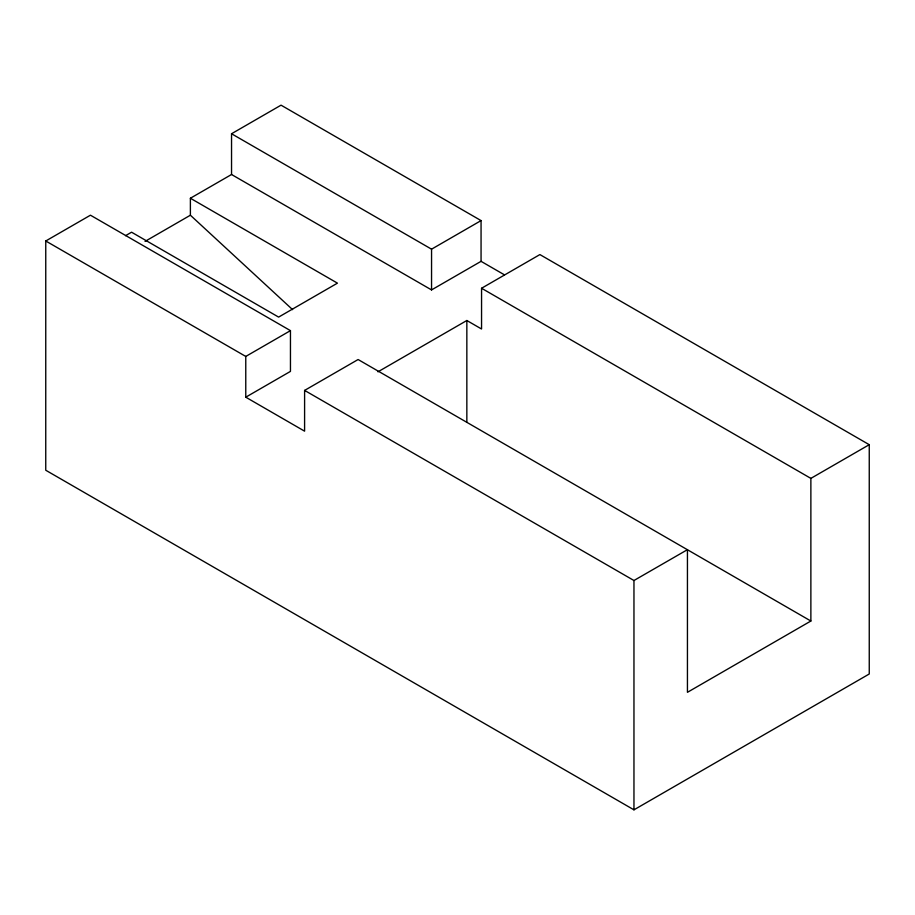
<?xml version="1.0" encoding="UTF-8"?>
<svg xmlns="http://www.w3.org/2000/svg" width="915" height="915" viewBox="0 0 915 915"><rect width="100%" height="100%" fill="white"/><g stroke="black" fill="none" stroke-linecap="round" stroke-linejoin="round"><path stroke-width="1.37" d="M304.603 390.408L633.958 580.51L687.439 549.675L687.439 692.312L810.873 621.022L358.108 359.526L304.603 390.408L304.592 431.171L245.769 397.19L290.455 371.387L290.455 330.635L90.448 215.197L45.761 240.988L45.75 470.241L633.958 809.832L869.25 673.989L869.25 444.69L539.896 254.576L481.565 288.259L481.553 329L466.844 320.502L377.964 371.822M245.769 397.19L245.769 356.438L290.455 330.635M431.548 289.918L431.56 249.177L481.061 220.595L481.061 261.335L431.548 289.918L231.541 174.502L190.389 198.246L190.389 215.219L292.594 309.647M810.873 621.022L810.873 478.385L481.565 288.259M231.541 174.502L231.541 133.75L281.042 105.168L481.061 220.595M125.538 235.681L131.566 232.204L278.618 317.105L337.441 283.147L190.389 198.246M145.05 241.4L190.389 215.219M810.873 478.385L869.25 444.69M481.061 261.335L504.348 274.786M231.541 133.75L431.56 249.177M45.761 240.988L245.769 356.438M633.958 580.51L633.958 809.832M466.844 320.502L466.844 422.387"/></g></svg>
